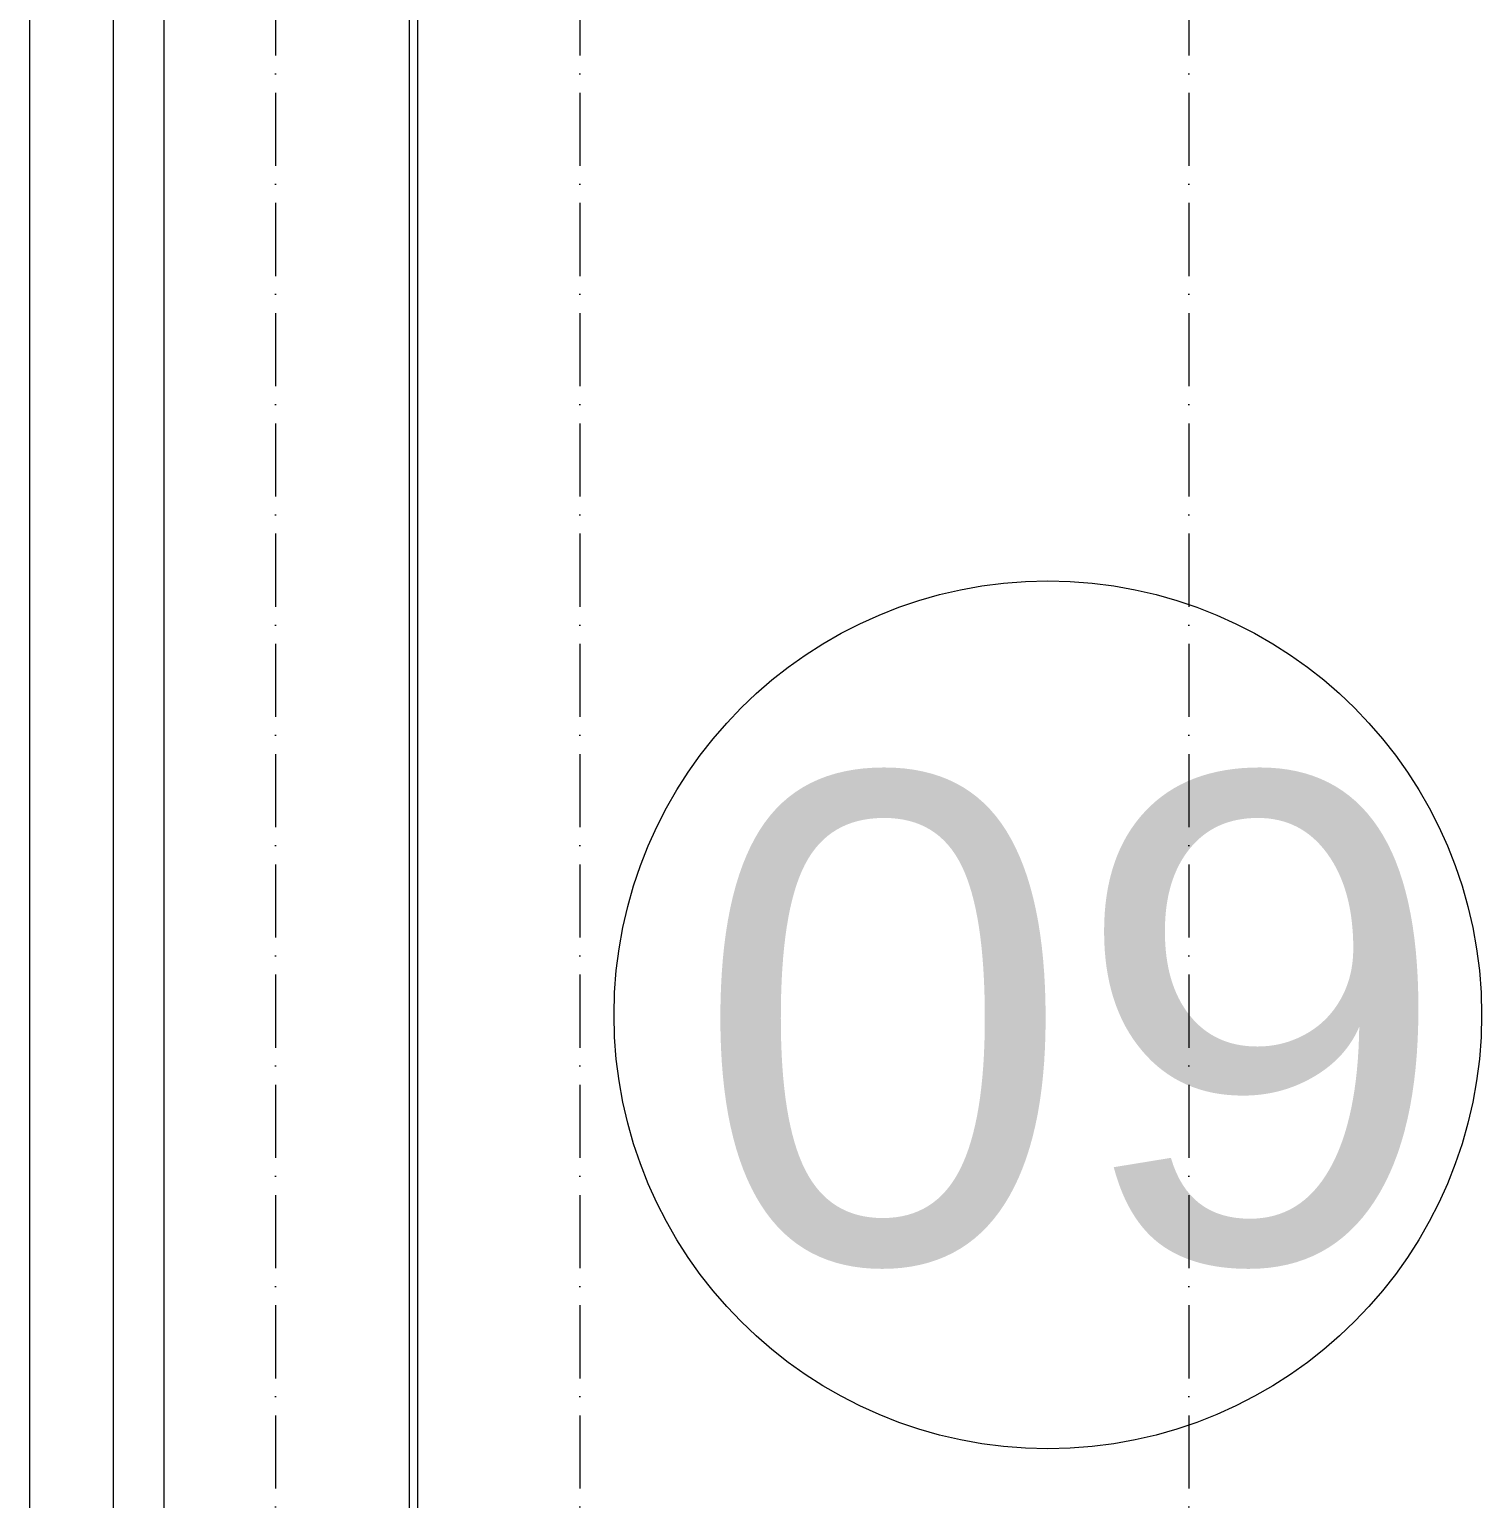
# Model space of a CAD drawing. Header units: millimetres. Extents: x -159872 to 386485, y -250577 to 158966.
# Drawn here: x 157362.3 to 157600.8, y 13886.8 to 14128.1 of the extents above; entities that cross this region are included whole.
import ezdxf

# ---------------------------------------------------------------- set-up
doc = ezdxf.new("R2010")
doc.units = ezdxf.units.MM
doc.linetypes.add('ACAD_ISO10W100', pattern=[18, 12, -3, 0, -3])
doc.layers.get('0').update_dxf_attribs({"lineweight": 25})
doc.layers.add('LDS-equipment-kitchen equipment', color=3, linetype='Continuous', lineweight=13)
doc.layers.add('LDS-struct-extg-ceiling beams', color=252, linetype='ACAD_ISO10W100', lineweight=9)
doc.styles.add('Swiss 721 Light Extended BT', font='')
doc.styles.get('Swiss 721 Light Extended BT').set_extended_font_data('Swiss 721 Light Extended BT')

# ---------------------------------------------------------------- blocks, each defined once
blk = doc.blocks.new('A$C73be1ed8')
at = {"transparency": 33554687}
for points in [[(623.91, 687.59, 0), (52.31, 687.59, 0)], [(54.91, 673.79, 0), (624.91, 673.79, 0)], [(623.86, 665.49, 0), (52.56, 665.49, 0)], [(672.8, 625.19, 0), (13.62, 625.19, 0)], [(14.11, 623.79, 0), (672.31, 623.79, 0)]]:
    blk.add_polyline3d(points, dxfattribs=at)
blk = doc.blocks.new('Group-410')
at = {"layer": 'LDS-equipment-kitchen equipment'}
blk.add_circle((96856.02, 50423.77), 71.24, dxfattribs=at)
at = {"layer": 'LDS-equipment-kitchen equipment', "rotation": 89.99980100206008}
blk.add_blockref('A$C73be1ed8', (97376.34, 50043.84), dxfattribs=at)
at = {"layer": 'LDS-equipment-kitchen equipment', "insert": (96860.02, 50422.62), "char_height": 80, "attachment_point": 5, "rotation": 0.0005, "line_spacing_factor": 0.25, "style": 'Swiss 721 Light Extended BT'}
blk.add_mtext('09', dxfattribs=at)

msp = doc.modelspace()

# ---------------------------------------------------------------- linework, layer by layer
at = {"layer": 'LDS-struct-extg-ceiling beams'}
for p, q in [((157402.66818, 16724.05329), (157402.66818, 9419.05329)), ((157452.66818, 16724.05329), (157452.66818, 9419.05329)), ((157552.66818, 16724.05329), (157552.66818, 9419.05329))]:
    msp.add_line(p, q, dxfattribs=at)

# ---------------------------------------------------------------- block references
at = {"layer": 'LDS-equipment-kitchen equipment', "color": 7}
msp.add_blockref('Group-410', (60673.51323, -36457.51522), dxfattribs=at)

doc.saveas('drawing.dxf')
